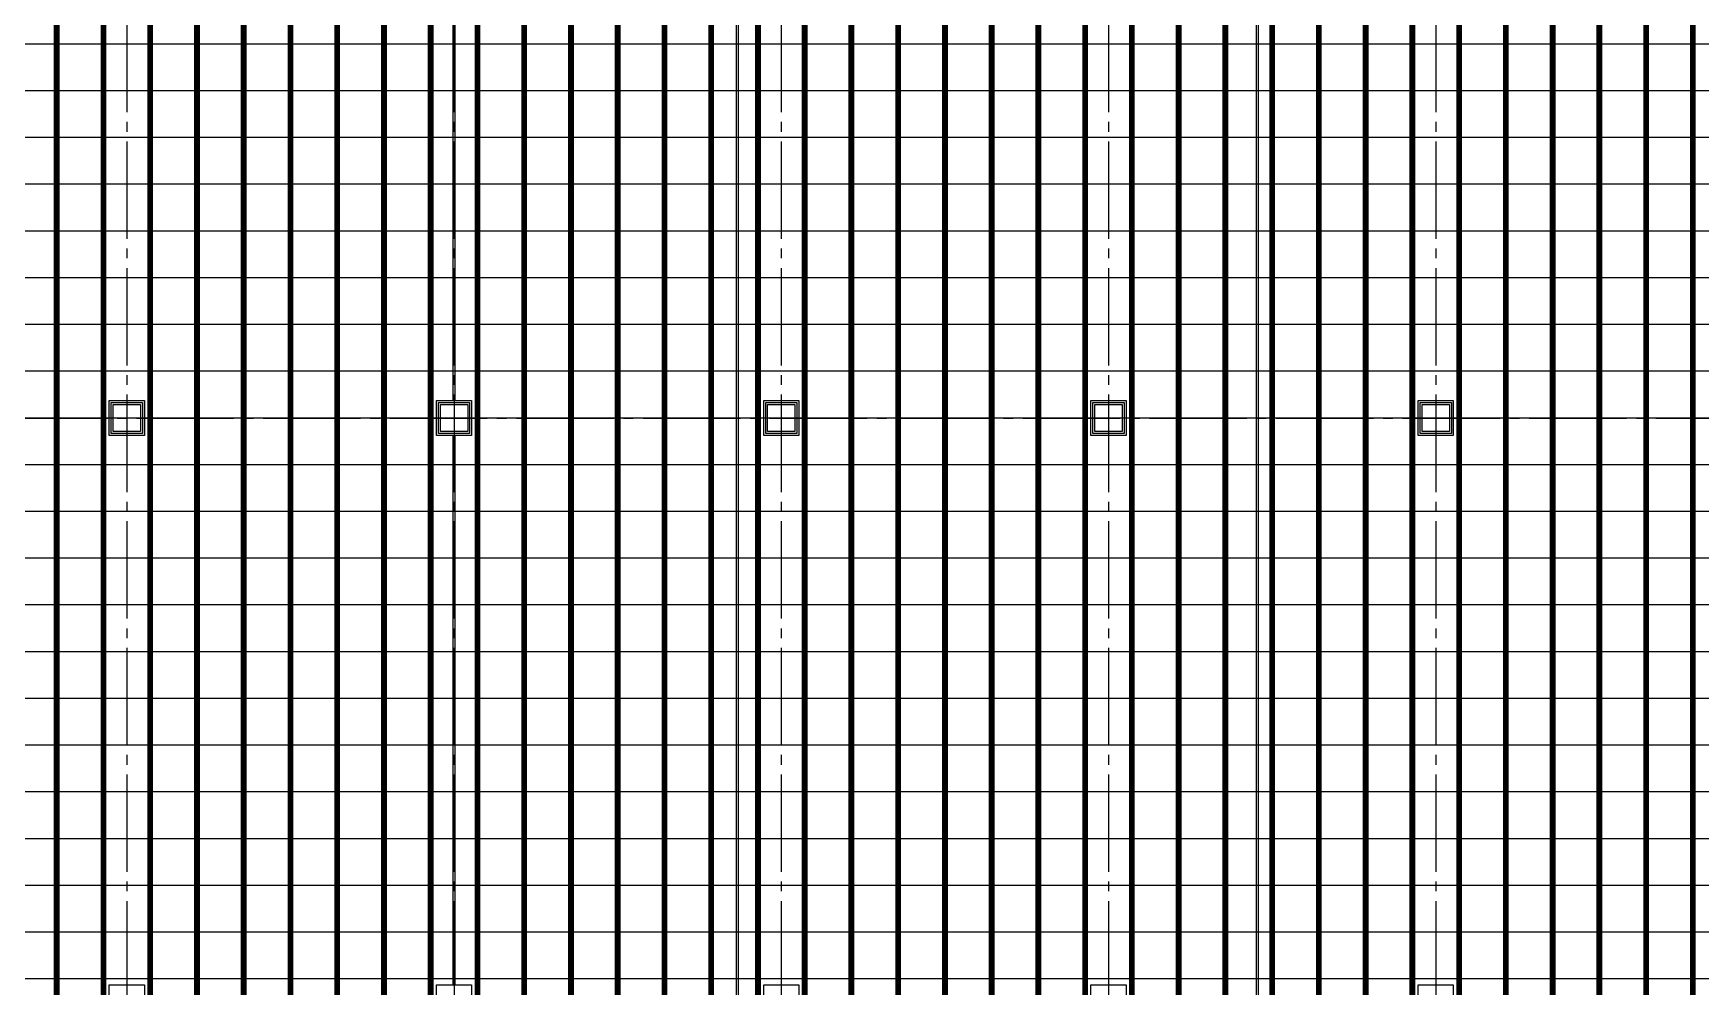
# Model space of a CAD drawing. Header units: millimetres. Extents: x -960 to 41501, y -1010 to 11880.
# Drawn here: x 3240 to 7520, y 4540 to 6987 of the extents above; entities that cross this region are included whole.
import ezdxf
from ezdxf.enums import TextEntityAlignment as Align

# ---------------------------------------------------------------- set-up
doc = ezdxf.new("R2010")
doc.units = ezdxf.units.MM
doc.header["$LTSCALE"] = 100
doc.linetypes.add('X-S-FAB-L10$0$COL-CEN-LIN', pattern=[3.25, 2.5, -0.25, 0.25, -0.25])
for name, color, linetype in [('0-XREF', 7, 'Continuous'), ('188K-SM-03-F10-ARCH-CEIL-Y2257103$0$K-CEIL-4.2', 6, 'Continuous'), ('188K-SM-03-F10-ARCH-CEIL-Y2257103$0$K-CEIL-4.2-AREA', 6, 'Continuous'), ('188K-SM-03-F10-ARCH-CEIL-Y2257103$0$K-鋼構', 111, 'Continuous'), ('188K-SM-03-F10-ARCH-PA-Y2257103$0$K-P1S-4.2-單抗', 53, 'Continuous'), ('188K-SM-03-F10-ARCH-PA-Y2257103$0$K-P2D-4.2-雙抗', 53, 'Continuous'), ('X-S-FAB-L10$0$0-DIM-TXT', 8, 'Continuous'), ('X-S-FAB-L10$0$BLOCK', 8, 'Continuous'), ('X-S-FAB-L10$0$CCL', 8, 'X-S-FAB-L10$0$COL-CEN-LIN'), ('X-S-FAB-L10$0$COL-S', 8, 'Continuous')]:
    doc.layers.add(name, color=color, linetype=linetype)
doc.layers.add('188K-SM-03-F10-ARCH-CEIL-Y2257103$0$K-吊點-標準', color=6, linetype='Continuous', lineweight=9)
doc.styles.add('X-S-FAB-L10$0$CHINA', font='simplex.shx', dxfattribs={"width": 0.75, "bigfont": 'chineset.shx'})
doc.styles.add('X-S-FAB-L10$0$Standard', font='', dxfattribs={"width": 0.8})
doc.styles.add('X-S-FAB-L10$0$TG_NOTE_TEXT', font='simplex.shx', dxfattribs={"width": 0.75, "bigfont": 'chineset.shx'})
doc.styles.get('X-S-FAB-L10$0$Standard').set_extended_font_data('Microsoft JhengHei')

# ---------------------------------------------------------------- blocks, each defined once
blk = doc.blocks.new('X-S-FAB-L10$0$FAB2-L05')
at = {"layer": 'X-S-FAB-L10$0$CCL'}
for p, q in [((-22680, 11005), (-22680, 0)), ((-21840, 11005), (-21840, 0)), ((-21000, 11005), (-21000, 0)), ((-20160, 11005), (-20160, 0)), ((-19320, 11005), (-19320, 0)), ((-26880, 6720), (1210, 6720))]:
    blk.add_line(p, q, dxfattribs=at)
at = {"layer": 'X-S-FAB-L10$0$COL-S'}
for points in [[(-22715, 6755), (-22645, 6755), (-22645, 6685), (-22715, 6685)], [(-21875, 6755), (-21805, 6755), (-21805, 6685), (-21875, 6685)], [(-21035, 6755), (-20965, 6755), (-20965, 6685), (-21035, 6685)], [(-20195, 6755), (-20125, 6755), (-20125, 6685), (-20195, 6685)], [(-19355, 6755), (-19285, 6755), (-19285, 6685), (-19355, 6685)]]:
    blk.add_lwpolyline(points, close=True, dxfattribs=at)
blk = doc.blocks.new('X-S-FAB-L10')
at = {"layer": 'X-S-FAB-L10$0$COL-S'}
for p, q in [((3445, 6035), (3515, 6035)), ((3445, 5965), (3445, 6035)), ((3515, 6035), (3515, 5965)), ((4285, 6035), (4355, 6035)), ((4285, 5965), (4285, 6035)), ((4355, 6035), (4355, 5965)), ((5125, 6035), (5195, 6035)), ((5125, 5965), (5125, 6035)), ((5195, 6035), (5195, 5965)), ((5965, 6035), (6035, 6035)), ((5965, 5965), (5965, 6035)), ((6035, 6035), (6035, 5965)), ((6805, 6035), (6875, 6035)), ((6805, 5965), (6805, 6035)), ((6875, 6035), (6875, 5965)), ((3515, 5965), (3445, 5965)), ((4355, 5965), (4285, 5965)), ((5195, 5965), (5125, 5965)), ((6035, 5965), (5965, 5965)), ((6875, 5965), (6805, 5965))]:
    blk.add_line(p, q, dxfattribs=at)
at = {"layer": 'X-S-FAB-L10$0$BLOCK'}
blk.add_blockref('X-S-FAB-L10$0$FAB2-L05', (26160, -720), dxfattribs=at)
at = {"style": 'X-S-FAB-L10$0$TG_NOTE_TEXT', "width": 0.5, "flags": 1}
for p in [(7463.3, 9020), (18268.3, 8649), (11197.8, 4800.2), (16485.8, 4800.2), (25420.3, 2635), (13360, 320, 0), (7463.3, -33.3)]:
    blk.add_attdef('WH', text='', height=20, dxfattribs=at).set_placement(p, align=Align.BOTTOM_LEFT)
at = {"width": 0.5}
for style, p in [('X-S-FAB-L10$0$TG_NOTE_TEXT', (7585, 9020)), ('X-S-FAB-L10$0$TG_NOTE_TEXT', (18390, 8649)), ('X-S-FAB-L10$0$TG_NOTE_TEXT', (11117.5, 4813.5)), ('X-S-FAB-L10$0$TG_NOTE_TEXT', (16607.5, 4813.5)), ('X-S-FAB-L10$0$TG_NOTE_TEXT', (25350, 2635)), ('X-S-FAB-L10$0$Standard', (13129.4, 325, 0)), ('X-S-FAB-L10$0$TG_NOTE_TEXT', (7585, -20))]:
    blk.add_attdef('DESC', text='', height=10, dxfattribs=dict(at, style=style)).set_placement(p, align=Align.BOTTOM_LEFT)
for tag, style, p in [('TYPE', 'X-S-FAB-L10$0$TG_NOTE_TEXT', (7619.3, 9020)), ('NO', 'X-S-FAB-L10$0$TG_NOTE_TEXT', (7650.1, 9020)), ('TYPE', 'X-S-FAB-L10$0$TG_NOTE_TEXT', (18424.2, 8649)), ('NO', 'X-S-FAB-L10$0$TG_NOTE_TEXT', (18455, 8649)), ('NO', 'X-S-FAB-L10$0$TG_NOTE_TEXT', (11088.6, 4813.5)), ('TYPE', 'X-S-FAB-L10$0$TG_NOTE_TEXT', (11151.8, 4813.5)), ('TYPE', 'X-S-FAB-L10$0$TG_NOTE_TEXT', (16641.8, 4813.5)), ('NO', 'X-S-FAB-L10$0$TG_NOTE_TEXT', (16672.6, 4813.5)), ('NO', 'X-S-FAB-L10$0$TG_NOTE_TEXT', (25313, 2635)), ('TYPE', 'X-S-FAB-L10$0$TG_NOTE_TEXT', (25350, 2635)), ('NO', 'X-S-FAB-L10$0$Standard', (13100, 320, 0)), ('TYPE', 'X-S-FAB-L10$0$Standard', (13129.4, 320, 0)), ('TYPE', 'X-S-FAB-L10$0$TG_NOTE_TEXT', (7619.3, -20)), ('NO', 'X-S-FAB-L10$0$TG_NOTE_TEXT', (7650.1, -20))]:
    blk.add_attdef(tag, text='', height=10, dxfattribs=dict(at, style=style)).set_placement(p, align=Align.BOTTOM_RIGHT)
at = {"style": 'X-S-FAB-L10$0$TG_NOTE_TEXT', "width": 0.5, "flags": 1}
for rotation, p in [(180, (43, 7480)), (180, (943, 7480)), (90, (24310, 3717.8)), (270, (17080, 1711.7))]:
    blk.add_attdef('WH', text='', height=20, rotation=rotation, dxfattribs=at).set_placement(p, align=Align.BOTTOM_LEFT)
at = {"width": 0.5}
for rotation, style, p in [(180, 'X-S-FAB-L10$0$Standard', (317.6, 7480)), (180, 'X-S-FAB-L10$0$Standard', (1217.6, 7480)), (90, 'X-S-FAB-L10$0$TG_NOTE_TEXT', (24310, 3647.5)), (270, 'X-S-FAB-L10$0$TG_NOTE_TEXT', (17080, 1605))]:
    blk.add_attdef('DESC', text='', height=10, rotation=rotation, dxfattribs=dict(at, style=style)).set_placement(p, align=Align.BOTTOM_LEFT)
for tag, rotation, style, p in [('TYPE', 180, 'X-S-FAB-L10$0$Standard', (317.6, 7480)), ('NO', 180, 'X-S-FAB-L10$0$Standard', (347, 7480)), ('TYPE', 180, 'X-S-FAB-L10$0$Standard', (1217.6, 7480)), ('NO', 180, 'X-S-FAB-L10$0$Standard', (1247, 7480)), ('TYPE', 90, 'X-S-FAB-L10$0$TG_NOTE_TEXT', (24310, 3647.5)), ('NO', 90, 'X-S-FAB-L10$0$TG_NOTE_TEXT', (24310, 3610.5)), ('TYPE', 270, 'X-S-FAB-L10$0$TG_NOTE_TEXT', (17080, 1605)), ('NO', 270, 'X-S-FAB-L10$0$TG_NOTE_TEXT', (17080, 1573))]:
    blk.add_attdef(tag, text='', height=10, rotation=rotation, dxfattribs=dict(at, style=style)).set_placement(p, align=Align.BOTTOM_RIGHT)
at = {"layer": 'X-S-FAB-L10$0$0-DIM-TXT', "style": 'X-S-FAB-L10$0$CHINA', "width": 0.75}
for p in [(667.4, 7855.1, -2689.4), (22627.4, 6728.8), (25644.7, 6728.8), (24778.8, 5569.1), (1118.3, 4980), (417.8, 4594.6), (22927.4, 4330.1), (23874.8, 4355), (23749.9, 3901.4), (417.8, 3765.2), (1118.3, 3730), (417.8, 3115.8), (536.9, 2227.8), (16909, 1782.7), (888.4, 880.5), (16977.4, 750), (18878.8, 750), (21364, 526.9), (25641.2, 553.2)]:
    blk.add_attdef('HIG', text='', height=80, dxfattribs=at).set_placement(p, align=Align.MIDDLE_LEFT)
blk = doc.blocks.new('188K-SM-03-F10-ARCH-CEIL-Y2257103$0$A$C2CA95053')
h = blk.add_hatch(color=256)
edge = h.paths.add_edge_path()
edge.add_arc((0, 0), 0.5, 0, 360)
for p, q in [((3.2, 3.2), (-3.2, -3.2)), ((3.2, -3.2), (-3.2, 3.2))]:
    blk.add_line(p, q)
blk.add_lwpolyline([(-1.6, 2.5), (-1.6, -2.5), (1.6, -2.5), (1.6, 2.5)], close=True)
for radius in [4.5, 0.5]:
    blk.add_circle((0, 0), radius)
blk = doc.blocks.new('188K-SM-03-F10-ARCH-CEIL-Y2257103$0$天花板吊點-附調整片 - 3_8_螺桿吊架 100 mm 高調整片-V1-1FL')
blk.add_blockref('188K-SM-03-F10-ARCH-CEIL-Y2257103$0$A$C2CA95053', (0, 0))
blk = doc.blocks.new('188K-SM-03-F10-ARCH-CEIL-Y2257103')
at = {"layer": '188K-SM-03-F10-ARCH-CEIL-Y2257103$0$K-CEIL-4.2'}
for p, q in [((3300, 312.7), (3300, 8632.2)), ((3420, 312.7), (3420, 8632.2)), ((3540, 312.7), (3540, 8632.2)), ((3660, 312.7), (3660, 8632.2)), ((3780, 312.7), (3780, 8632.2)), ((3900, 312.7), (3900, 8632.2)), ((4020, 312.7), (4020, 8632.2)), ((4140, 312.7), (4140, 8632.2)), ((4260, 312.7), (4260, 8632.2)), ((4380, 312.7), (4380, 8632.2)), ((4500, 312.7), (4500, 8632.2)), ((4620, 312.7), (4620, 8632.2)), ((4740, 312.7), (4740, 8632.2)), ((4860, 312.7), (4860, 8632.2)), ((4980, 312.7), (4980, 8632.2)), ((5100, 2313.7), (5100, 8632.2)), ((5220, 2313.7), (5220, 8632.2)), ((5340, 2313.7), (5340, 8632.2)), ((5460, 2313.7), (5460, 8632.2)), ((5580, 2313.7), (5580, 8632.2)), ((5700, 2313.7), (5700, 8632.2)), ((5820, 2313.7), (5820, 8632.2)), ((5940, 2313.7), (5940, 8632.2)), ((6060, 2313.7), (6060, 8632.2)), ((6180, 2313.7), (6180, 8632.2)), ((6300, 2313.7), (6300, 8632.2)), ((6420, 312.7), (6420, 8632.2)), ((6540, 312.7), (6540, 8632.2)), ((6660, 312.7), (6660, 8632.2)), ((6780, 312.7), (6780, 8632.2)), ((6900, 312.7), (6900, 8632.2)), ((7020, 312.7), (7020, 8632.2)), ((7140, 312.7), (7140, 8632.2)), ((7260, 312.7), (7260, 8632.2)), ((7380, 312.7), (7380, 8632.2)), ((7500, 312.7), (7500, 8632.2)), ((21180, 6960), (1847.7, 6960)), ((21180, 6840), (1847.7, 6840)), ((21180, 6720), (1847.7, 6720)), ((21180, 6600), (1847.7, 6600)), ((21180, 6480), (1847.7, 6480)), ((21180, 6360), (1847.7, 6360)), ((21180, 6240), (1847.7, 6240)), ((21181.7, 6120), (1847.7, 6120)), ((21180, 6000), (1847.7, 6000)), ((24297.2, 5880), (1847.7, 5880)), ((24297.2, 5760), (1847.7, 5760)), ((24297.2, 5640), (1847.7, 5640)), ((23572.2, 5520), (1847.7, 5520)), ((23572.2, 5400), (1847.7, 5400)), ((23572.2, 5280), (1847.7, 5280)), ((23572.2, 5160), (1847.7, 5160)), ((23572.2, 5040), (1847.7, 5040)), ((23502.2, 4920), (1847.7, 4920)), ((11027.5, 4800), (1847.7, 4800)), ((11027.5, 4680), (1847.7, 4680)), ((11027.5, 4560), (1847.7, 4560))]:
    blk.add_line(p, q, dxfattribs=at)
at = {"layer": '188K-SM-03-F10-ARCH-CEIL-Y2257103$0$K-CEIL-4.2-AREA'}
for points in [[(3445, 6035), (3515, 6035), (3515, 5965), (3445, 5965)], [(4285, 6035), (4355, 6035), (4355, 5965), (4285, 5965)], [(5125, 6035), (5195, 6035), (5195, 5965), (5125, 5965)], [(5965, 6035), (6035, 6035), (6035, 5965), (5965, 5965)], [(6805, 6035), (6875, 6035), (6875, 5965), (6805, 5965)]]:
    blk.add_lwpolyline(points, close=True, dxfattribs=at)
at = {"layer": '188K-SM-03-F10-ARCH-CEIL-Y2257103$0$K-鋼構', "const_width": 15, "elevation": 0}
for points in [[(7380, 9007.5), (7380, -7.5)], [(3420, 8769.9), (3420, 230)], [(3540, 8769.9), (3540, 230)], [(3660, 8769.9), (3660, 230)], [(3780, 8769.9), (3780, 230)], [(4020, 8769.9), (4020, 230)], [(4140, 8769.9), (4140, 230)], [(4260, 8769.9), (4260, 230)], [(4380, 8769.9), (4380, 230)], [(4620, 8769.9), (4620, 230)], [(4740, 8769.9), (4740, 230)], [(4860, 8769.9), (4860, 230)], [(4980, 8769.9), (4980, 230)], [(5220, 8769.9), (5220, 230)], [(5340, 8769.9), (5340, 230)], [(5460, 8769.9), (5460, 230)], [(5580, 8769.9), (5580, 230)], [(5820, 8769.9), (5820, 230)], [(5940, 8769.9), (5940, 230)], [(6060, 8769.9), (6060, 230)], [(6180, 8769.9), (6180, 230)], [(6420, 8769.9), (6420, 230)], [(6540, 8769.9), (6540, 230)], [(6660, 8769.9), (6660, 230)], [(6780, 8769.9), (6780, 230)], [(7020, 8769.9), (7020, 230)], [(7140, 8769.9), (7140, 230)], [(7260, 8769.9), (7260, 230)]]:
    blk.add_lwpolyline(points, dxfattribs=at)
at = {"layer": '188K-SM-03-F10-ARCH-CEIL-Y2257103$0$K-鋼構', "const_width": 15}
for points in [[(7500, 9007.5), (7500, -7.5)], [(3300, 8769.9), (3300, 230)], [(3900, 8769.9), (3900, 230)], [(4500, 8769.9), (4500, 230)], [(5100, 8769.9), (5100, 230)], [(5700, 8769.9), (5700, 230)], [(6300, 8769.9), (6300, 230)], [(6900, 8769.9), (6900, 230)]]:
    blk.add_lwpolyline(points, dxfattribs=at)
at = {"layer": '188K-SM-03-F10-ARCH-CEIL-Y2257103$0$K-吊點-標準', "color": 170, "lineweight": 18, "rotation": 179.9999999999997}
for p in [(3300, 6975), (3420, 6975), (3540, 6975), (3660, 6975), (3780, 6975), (3900, 6975), (4020, 6975), (4140, 6975), (4260, 6975), (4380, 6975), (4500, 6975), (4620, 6975), (4740, 6975), (4860, 6975), (4980, 6975), (5100, 6975), (5220, 6975), (5340, 6975), (5460, 6975), (5580, 6975), (5700, 6975), (5820, 6975), (5940, 6975), (6060, 6975), (6180, 6975), (6300, 6975), (6420, 6975), (6540, 6975), (6660, 6975), (6780, 6975), (6900, 6975), (7020, 6975), (7140, 6975), (7260, 6975), (7380, 6975), (7500, 6975), (3300, 6945), (3420, 6945), (3540, 6945), (3660, 6945), (3780, 6945), (3900, 6945), (4020, 6945), (4140, 6945), (4260, 6945), (4380, 6945), (4500, 6945), (4620, 6945), (4740, 6945), (4860, 6945), (4980, 6945), (5100, 6945), (5220, 6945), (5340, 6945), (5460, 6945), (5580, 6945), (5700, 6945), (5820, 6945), (5940, 6945), (6060, 6945), (6180, 6945), (6300, 6945), (6420, 6945), (6540, 6945), (6660, 6945), (6780, 6945), (6900, 6945), (7020, 6945), (7140, 6945), (7260, 6945), (7380, 6945), (7500, 6945), (3300, 6855), (3420, 6855), (3540, 6855), (3660, 6855), (3780, 6855), (3900, 6855), (4020, 6855), (4140, 6855), (4260, 6855), (4380, 6855), (4500, 6855), (4620, 6855), (4740, 6855), (4860, 6855), (4980, 6855), (5100, 6855), (5220, 6855), (5340, 6855), (5460, 6855), (5580, 6855), (5700, 6855), (5820, 6855), (5940, 6855), (6060, 6855), (6180, 6855), (6300, 6855), (6420, 6855), (6540, 6855), (6660, 6855), (6780, 6855), (6900, 6855), (7020, 6855), (7140, 6855), (7260, 6855), (7380, 6855), (7500, 6855), (3300, 6825), (3420, 6825), (3540, 6825), (3660, 6825), (3780, 6825), (3900, 6825), (4020, 6825), (4140, 6825), (4260, 6825), (4380, 6825), (4500, 6825), (4620, 6825), (4740, 6825), (4860, 6825), (4980, 6825), (5100, 6825), (5220, 6825), (5340, 6825), (5460, 6825), (5580, 6825), (5700, 6825), (5820, 6825), (5940, 6825), (6060, 6825), (6180, 6825), (6300, 6825), (6420, 6825), (6540, 6825), (6660, 6825), (6780, 6825), (6900, 6825), (7020, 6825), (7140, 6825), (7260, 6825), (7380, 6825), (7500, 6825), (3300, 6735), (3420, 6735), (3540, 6735), (3660, 6735), (3780, 6735), (3900, 6735), (4020, 6735), (4140, 6735), (4260, 6735), (4380, 6735), (4500, 6735), (4620, 6735), (4740, 6735), (4860, 6735), (4980, 6735), (5100, 6735), (5220, 6735), (5340, 6735), (5460, 6735), (5580, 6735), (5700, 6735), (5820, 6735), (5940, 6735), (6060, 6735), (6180, 6735), (6300, 6735), (6420, 6735), (6540, 6735), (6660, 6735), (6780, 6735), (6900, 6735), (7020, 6735), (7140, 6735), (7260, 6735), (7380, 6735), (7500, 6735), (3300, 6705), (3420, 6705), (3540, 6705), (3660, 6705), (3780, 6705), (3900, 6705), (4020, 6705), (4140, 6705), (4260, 6705), (4380, 6705), (4500, 6705), (4620, 6705), (4740, 6705), (4860, 6705), (4980, 6705), (5100, 6705), (5220, 6705), (5340, 6705), (5460, 6705), (5580, 6705), (5700, 6705), (5820, 6705), (5940, 6705), (6060, 6705), (6180, 6705), (6300, 6705), (6420, 6705), (6540, 6705), (6660, 6705), (6780, 6705), (6900, 6705), (7020, 6705), (7140, 6705), (7260, 6705), (7380, 6705), (7500, 6705), (3300, 6615), (3420, 6615), (3540, 6615), (3660, 6615), (3780, 6615), (3900, 6615), (4020, 6615), (4140, 6615), (4260, 6615), (4380, 6615), (4500, 6615), (4620, 6615), (4740, 6615), (4860, 6615), (4980, 6615), (5100, 6615), (5220, 6615), (5340, 6615), (5460, 6615), (5580, 6615), (5700, 6615), (5820, 6615), (5940, 6615), (6060, 6615), (6180, 6615), (6300, 6615), (6420, 6615), (6540, 6615), (6660, 6615), (6780, 6615), (6900, 6615), (7020, 6615), (7140, 6615), (7260, 6615), (7380, 6615), (7500, 6615), (3300, 6585), (3420, 6585), (3540, 6585), (3660, 6585), (3780, 6585), (3900, 6585), (4020, 6585), (4140, 6585), (4260, 6585), (4380, 6585), (4500, 6585), (4620, 6585), (4740, 6585), (4860, 6585), (4980, 6585), (5100, 6585), (5220, 6585), (5340, 6585), (5460, 6585), (5580, 6585), (5700, 6585), (5820, 6585), (5940, 6585), (6060, 6585), (6180, 6585), (6300, 6585), (6420, 6585), (6540, 6585), (6660, 6585), (6780, 6585), (6900, 6585), (7020, 6585), (7140, 6585), (7260, 6585), (7380, 6585), (7500, 6585), (3300, 6495), (3300, 6465), (3420, 6495), (3420, 6465), (3540, 6495), (3540, 6465), (3660, 6495), (3660, 6465), (3780, 6495), (3780, 6465), (3900, 6495), (3900, 6465), (4020, 6495), (4020, 6465), (4140, 6495), (4140, 6465), (4260, 6495), (4260, 6465), (4380, 6495), (4380, 6465), (4500, 6495), (4500, 6465), (4620, 6495), (4620, 6465), (4740, 6495), (4740, 6465), (4860, 6495), (4860, 6465), (4980, 6495), (4980, 6465), (5100, 6495), (5100, 6465), (5220, 6495), (5220, 6465), (5340, 6495), (5340, 6465), (5460, 6495), (5460, 6465), (5580, 6495), (5580, 6465), (5700, 6495), (5700, 6465), (5820, 6495), (5820, 6465), (5940, 6495), (5940, 6465), (6060, 6495), (6060, 6465), (6180, 6495), (6180, 6465), (6300, 6495), (6300, 6465), (6420, 6495), (6420, 6465), (6540, 6495), (6540, 6465), (6660, 6495), (6660, 6465), (6780, 6495), (6780, 6465), (6900, 6495), (6900, 6465), (7020, 6495), (7020, 6465), (7140, 6495), (7140, 6465), (7260, 6495), (7260, 6465), (7380, 6495), (7380, 6465), (7500, 6495), (7500, 6465), (3300, 6375), (3420, 6375), (3540, 6375), (3660, 6375), (3780, 6375), (3900, 6375), (4020, 6375), (4140, 6375), (4260, 6375), (4380, 6375), (4500, 6375), (4620, 6375), (4740, 6375), (4860, 6375), (4980, 6375), (5100, 6375), (5220, 6375), (5340, 6375), (5460, 6375), (5580, 6375), (5700, 6375), (5820, 6375), (5940, 6375), (6060, 6375), (6180, 6375), (6300, 6375), (6420, 6375), (6540, 6375), (6660, 6375), (6780, 6375), (6900, 6375), (7020, 6375), (7140, 6375), (7260, 6375), (7380, 6375), (7500, 6375), (3300, 6345), (3420, 6345), (3540, 6345), (3660, 6345), (3780, 6345), (3900, 6345), (4020, 6345), (4140, 6345), (4260, 6345), (4380, 6345), (4500, 6345), (4620, 6345), (4740, 6345), (4860, 6345), (4980, 6345), (5100, 6345), (5220, 6345), (5340, 6345), (5460, 6345), (5580, 6345), (5700, 6345), (5820, 6345), (5940, 6345), (6060, 6345), (6180, 6345), (6300, 6345), (6420, 6345), (6540, 6345), (6660, 6345), (6780, 6345), (6900, 6345), (7020, 6345), (7140, 6345), (7260, 6345), (7380, 6345), (7500, 6345), (3300, 6255), (3420, 6255), (3540, 6255), (3660, 6255), (3780, 6255), (3900, 6255), (4020, 6255), (4140, 6255), (4260, 6255), (4380, 6255), (4500, 6255), (4620, 6255), (4740, 6255), (4860, 6255), (4980, 6255), (5100, 6255), (5220, 6255), (5340, 6255), (5460, 6255), (5580, 6255), (5700, 6255), (5820, 6255), (5940, 6255), (6060, 6255), (6180, 6255), (6300, 6255), (6420, 6255), (6540, 6255), (6660, 6255), (6780, 6255), (6900, 6255), (7020, 6255), (7140, 6255), (7260, 6255), (7380, 6255), (7500, 6255), (3300, 6225), (3420, 6225), (3540, 6225), (3660, 6225), (3780, 6225), (3900, 6225), (4020, 6225), (4140, 6225), (4260, 6225), (4380, 6225), (4500, 6225), (4620, 6225), (4740, 6225), (4860, 6225), (4980, 6225), (5100, 6225), (5220, 6225), (5340, 6225), (5460, 6225), (5580, 6225), (5700, 6225), (5820, 6225), (5940, 6225), (6060, 6225), (6180, 6225), (6300, 6225), (6420, 6225), (6540, 6225), (6660, 6225), (6780, 6225), (6900, 6225), (7020, 6225), (7140, 6225), (7260, 6225), (7380, 6225), (7500, 6225), (3300, 6135), (3420, 6135), (3540, 6135), (3660, 6135), (3780, 6135), (3900, 6135), (4020, 6135), (4140, 6135), (4260, 6135), (4380, 6135), (4500, 6135), (4620, 6135), (4740, 6135), (4860, 6135), (4980, 6135), (5100, 6135), (5220, 6135), (5340, 6135), (5460, 6135), (5580, 6135), (5700, 6135), (5820, 6135), (5940, 6135), (6060, 6135), (6180, 6135), (6300, 6135), (6420, 6135), (6540, 6135), (6660, 6135), (6780, 6135), (6900, 6135), (7020, 6135), (7140, 6135), (7260, 6135), (7380, 6135), (7500, 6135), (3300, 6105), (3420, 6105), (3540, 6105), (3660, 6105), (3780, 6105), (3900, 6105), (4020, 6105), (4140, 6105), (4260, 6105), (4380, 6105), (4500, 6105), (4620, 6105), (4740, 6105), (4860, 6105), (4980, 6105), (5100, 6105), (5220, 6105), (5340, 6105), (5460, 6105), (5580, 6105), (5700, 6105), (5820, 6105), (5940, 6105), (6060, 6105), (6180, 6105), (6300, 6105), (6420, 6105), (6540, 6105), (6660, 6105), (6780, 6105), (6900, 6105), (7020, 6105), (7140, 6105), (7260, 6105), (7380, 6105), (7500, 6105), (3300, 6015), (3420, 6015), (3540, 6015), (3660, 6015), (3780, 6015), (3900, 6015), (4020, 6015), (4140, 6015), (4260, 6015), (4380, 6015), (4500, 6015), (4620, 6015), (4740, 6015), (4860, 6015), (4980, 6015), (5100, 6015), (5220, 6015), (5340, 6015), (5460, 6015), (5580, 6015), (5700, 6015), (5820, 6015), (5940, 6015), (6060, 6015), (6180, 6015), (6300, 6015), (6420, 6015), (6540, 6015), (6660, 6015), (6780, 6015), (6900, 6015), (7020, 6015), (7140, 6015), (7260, 6015), (7380, 6015), (7500, 6015), (3300, 5985), (3420, 5985), (3540, 5985), (3660, 5985), (3780, 5985), (3900, 5985), (4020, 5985), (4140, 5985), (4260, 5985), (4380, 5985), (4500, 5985), (4620, 5985), (4740, 5985), (4860, 5985), (4980, 5985), (5100, 5985), (5220, 5985), (5340, 5985), (5460, 5985), (5580, 5985), (5700, 5985), (5820, 5985), (5940, 5985), (6060, 5985), (6180, 5985), (6300, 5985), (6420, 5985), (6540, 5985), (6660, 5985), (6780, 5985), (6900, 5985), (7020, 5985), (7140, 5985), (7260, 5985), (7380, 5985), (7500, 5985), (3300, 5895), (3300, 5865), (3420, 5895), (3420, 5865), (3540, 5895), (3540, 5865), (3660, 5895), (3660, 5865), (3780, 5895), (3780, 5865), (3900, 5895), (3900, 5865), (4020, 5895), (4020, 5865), (4140, 5895), (4140, 5865), (4260, 5895), (4260, 5865), (4380, 5895), (4380, 5865), (4500, 5895), (4500, 5865), (4620, 5895), (4620, 5865), (4740, 5895), (4740, 5865), (4860, 5895), (4860, 5865), (4980, 5895), (4980, 5865), (5100, 5895), (5100, 5865), (5220, 5895), (5220, 5865), (5340, 5895), (5340, 5865), (5460, 5895), (5460, 5865), (5580, 5895), (5580, 5865), (5700, 5895), (5700, 5865), (5820, 5895), (5820, 5865), (5940, 5895), (5940, 5865), (6060, 5895), (6060, 5865), (6180, 5895), (6180, 5865), (6300, 5895), (6300, 5865), (6420, 5895), (6420, 5865), (6540, 5895), (6540, 5865), (6660, 5895), (6660, 5865), (6780, 5895), (6780, 5865), (6900, 5895), (6900, 5865), (7020, 5895), (7020, 5865), (7140, 5895), (7140, 5865), (7260, 5895), (7260, 5865), (7380, 5895), (7380, 5865), (7500, 5895), (7500, 5865), (3300, 5775), (3420, 5775), (3540, 5775), (3660, 5775), (3780, 5775), (3900, 5775), (4020, 5775), (4140, 5775), (4260, 5775), (4380, 5775), (4500, 5775), (4620, 5775), (4740, 5775), (4860, 5775), (4980, 5775), (5100, 5775), (5220, 5775), (5340, 5775), (5460, 5775), (5580, 5775), (5700, 5775), (5820, 5775), (5940, 5775), (6060, 5775), (6180, 5775), (6300, 5775), (6420, 5775), (6540, 5775), (6660, 5775), (6780, 5775), (6900, 5775), (7020, 5775), (7140, 5775), (7260, 5775), (7380, 5775), (7500, 5775), (3300, 5745), (3420, 5745), (3540, 5745), (3660, 5745), (3780, 5745), (3900, 5745), (4020, 5745), (4140, 5745), (4260, 5745), (4380, 5745), (4500, 5745), (4620, 5745), (4740, 5745), (4860, 5745), (4980, 5745), (5100, 5745), (5220, 5745), (5340, 5745), (5460, 5745), (5580, 5745), (5700, 5745), (5820, 5745), (5940, 5745), (6060, 5745), (6180, 5745), (6300, 5745), (6420, 5745), (6540, 5745), (6660, 5745), (6780, 5745), (6900, 5745), (7020, 5745), (7140, 5745), (7260, 5745), (7380, 5745), (7500, 5745), (3300, 5655), (3420, 5655), (3540, 5655), (3660, 5655), (3780, 5655), (3900, 5655), (4020, 5655), (4140, 5655), (4260, 5655), (4380, 5655), (4500, 5655), (4620, 5655), (4740, 5655), (4860, 5655), (4980, 5655), (5100, 5655), (5220, 5655), (5340, 5655), (5460, 5655), (5580, 5655), (5700, 5655), (5820, 5655), (5940, 5655), (6060, 5655), (6180, 5655), (6300, 5655), (6420, 5655), (6540, 5655), (6660, 5655), (6780, 5655), (6900, 5655), (7020, 5655), (7140, 5655), (7260, 5655), (7380, 5655), (7500, 5655), (3300, 5625), (3420, 5625), (3540, 5625), (3660, 5625), (3780, 5625), (3900, 5625), (4020, 5625), (4140, 5625), (4260, 5625), (4380, 5625), (4500, 5625), (4620, 5625), (4740, 5625), (4860, 5625), (4980, 5625), (5100, 5625), (5220, 5625), (5340, 5625), (5460, 5625), (5580, 5625), (5700, 5625), (5820, 5625), (5940, 5625), (6060, 5625), (6180, 5625), (6300, 5625), (6420, 5625), (6540, 5625), (6660, 5625), (6780, 5625), (6900, 5625), (7020, 5625), (7140, 5625), (7260, 5625), (7380, 5625), (7500, 5625), (3300, 5535), (3420, 5535), (3540, 5535), (3660, 5535), (3780, 5535), (3900, 5535), (4020, 5535), (4140, 5535), (4260, 5535), (4380, 5535), (4500, 5535), (4620, 5535), (4740, 5535), (4860, 5535), (4980, 5535), (5100, 5535), (5220, 5535), (5340, 5535), (5460, 5535), (5580, 5535), (5700, 5535), (5820, 5535), (5940, 5535), (6060, 5535), (6180, 5535), (6300, 5535), (6420, 5535), (6540, 5535), (6660, 5535), (6780, 5535), (6900, 5535), (7020, 5535), (7140, 5535), (7260, 5535), (7380, 5535), (7500, 5535), (3300, 5505), (3420, 5505), (3540, 5505), (3660, 5505), (3780, 5505), (3900, 5505), (4020, 5505), (4140, 5505), (4260, 5505), (4380, 5505), (4500, 5505), (4620, 5505), (4740, 5505), (4860, 5505), (4980, 5505), (5100, 5505), (5220, 5505), (5340, 5505), (5460, 5505), (5580, 5505), (5700, 5505), (5820, 5505), (5940, 5505), (6060, 5505), (6180, 5505), (6300, 5505), (6420, 5505), (6540, 5505), (6660, 5505), (6780, 5505), (6900, 5505), (7020, 5505), (7140, 5505), (7260, 5505), (7380, 5505), (7500, 5505), (3300, 5415), (3420, 5415), (3540, 5415), (3660, 5415), (3780, 5415), (3900, 5415), (4020, 5415), (4140, 5415), (4260, 5415), (4380, 5415), (4500, 5415), (4620, 5415), (4740, 5415), (4860, 5415), (4980, 5415), (5100, 5415), (5220, 5415), (5340, 5415), (5460, 5415), (5580, 5415), (5700, 5415), (5820, 5415), (5940, 5415), (6060, 5415), (6180, 5415), (6300, 5415), (6420, 5415), (6540, 5415), (6660, 5415), (6780, 5415), (6900, 5415), (7020, 5415), (7140, 5415), (7260, 5415), (7380, 5415), (7500, 5415), (3300, 5385), (3420, 5385), (3540, 5385), (3660, 5385), (3780, 5385), (3900, 5385), (4020, 5385), (4140, 5385), (4260, 5385), (4380, 5385), (4500, 5385), (4620, 5385), (4740, 5385), (4860, 5385), (4980, 5385), (5100, 5385), (5220, 5385), (5340, 5385), (5460, 5385), (5580, 5385), (5700, 5385), (5820, 5385), (5940, 5385), (6060, 5385), (6180, 5385), (6300, 5385), (6420, 5385), (6540, 5385), (6660, 5385), (6780, 5385), (6900, 5385), (7020, 5385), (7140, 5385), (7260, 5385), (7380, 5385), (7500, 5385), (3300, 5295), (3300, 5265), (3420, 5295), (3420, 5265), (3540, 5295), (3540, 5265), (3660, 5295), (3660, 5265), (3780, 5295), (3780, 5265), (3900, 5295), (3900, 5265), (4020, 5295), (4020, 5265), (4140, 5295), (4140, 5265), (4260, 5295), (4260, 5265), (4380, 5295), (4380, 5265), (4500, 5295), (4500, 5265), (4620, 5295), (4620, 5265), (4740, 5295), (4740, 5265), (4860, 5295), (4860, 5265), (4980, 5295), (4980, 5265), (5100, 5295), (5100, 5265), (5220, 5295), (5220, 5265), (5340, 5295), (5340, 5265), (5460, 5295), (5460, 5265), (5580, 5295), (5580, 5265), (5700, 5295), (5700, 5265), (5820, 5295), (5820, 5265), (5940, 5295), (5940, 5265), (6060, 5295), (6060, 5265), (6180, 5295), (6180, 5265), (6300, 5295), (6300, 5265), (6420, 5295), (6420, 5265), (6540, 5295), (6540, 5265), (6660, 5295), (6660, 5265), (6780, 5295), (6780, 5265), (6900, 5295), (6900, 5265), (7020, 5295), (7020, 5265), (7140, 5295), (7140, 5265), (7260, 5295), (7260, 5265), (7380, 5295), (7380, 5265), (7500, 5295), (7500, 5265), (3300, 5175), (3420, 5175), (3540, 5175), (3660, 5175), (3780, 5175), (3900, 5175), (4020, 5175), (4140, 5175), (4260, 5175), (4380, 5175), (4500, 5175), (4620, 5175), (4740, 5175), (4860, 5175), (4980, 5175), (5100, 5175), (5220, 5175), (5340, 5175), (5460, 5175), (5580, 5175), (5700, 5175), (5820, 5175), (5940, 5175), (6060, 5175), (6180, 5175), (6300, 5175), (6420, 5175), (6540, 5175), (6660, 5175), (6780, 5175), (6900, 5175), (7020, 5175), (7140, 5175), (7260, 5175), (7380, 5175), (7500, 5175), (3300, 5145), (3420, 5145), (3540, 5145), (3660, 5145), (3780, 5145), (3900, 5145), (4020, 5145), (4140, 5145), (4260, 5145), (4380, 5145), (4500, 5145), (4620, 5145), (4740, 5145), (4860, 5145), (4980, 5145), (5100, 5145), (5220, 5145), (5340, 5145), (5460, 5145), (5580, 5145), (5700, 5145), (5820, 5145), (5940, 5145), (6060, 5145), (6180, 5145), (6300, 5145), (6420, 5145), (6540, 5145), (6660, 5145), (6780, 5145), (6900, 5145), (7020, 5145), (7140, 5145), (7260, 5145), (7380, 5145), (7500, 5145), (3300, 5055), (3420, 5055), (3540, 5055), (3660, 5055), (3780, 5055), (3900, 5055), (4020, 5055), (4140, 5055), (4260, 5055), (4380, 5055), (4500, 5055), (4620, 5055), (4740, 5055), (4860, 5055), (4980, 5055), (5100, 5055), (5220, 5055), (5340, 5055), (5460, 5055), (5580, 5055), (5700, 5055), (5820, 5055), (5940, 5055), (6060, 5055), (6180, 5055), (6300, 5055), (6420, 5055), (6540, 5055), (6660, 5055), (6780, 5055), (6900, 5055), (7020, 5055), (7140, 5055), (7260, 5055), (7380, 5055), (7500, 5055), (3300, 5025), (3420, 5025), (3540, 5025), (3660, 5025), (3780, 5025), (3900, 5025), (4020, 5025), (4140, 5025), (4260, 5025), (4380, 5025), (4500, 5025), (4620, 5025), (4740, 5025), (4860, 5025), (4980, 5025), (5100, 5025), (5220, 5025), (5340, 5025), (5460, 5025), (5580, 5025), (5700, 5025), (5820, 5025), (5940, 5025), (6060, 5025), (6180, 5025), (6300, 5025), (6420, 5025), (6540, 5025), (6660, 5025), (6780, 5025), (6900, 5025), (7020, 5025), (7140, 5025), (7260, 5025), (7380, 5025), (7500, 5025), (3300, 4935), (3420, 4935), (3540, 4935), (3660, 4935), (3780, 4935), (3900, 4935), (4020, 4935), (4140, 4935), (4260, 4935), (4380, 4935), (4500, 4935), (4620, 4935), (4740, 4935), (4860, 4935), (4980, 4935), (5100, 4935), (5220, 4935), (5340, 4935), (5460, 4935), (5580, 4935), (5700, 4935), (5820, 4935), (5940, 4935), (6060, 4935), (6180, 4935), (6300, 4935), (6420, 4935), (6540, 4935), (6660, 4935), (6780, 4935), (6900, 4935), (7020, 4935), (7140, 4935), (7260, 4935), (7380, 4935), (7500, 4935), (3300, 4905), (3420, 4905), (3540, 4905), (3660, 4905), (3780, 4905), (3900, 4905), (4020, 4905), (4140, 4905), (4260, 4905), (4380, 4905), (4500, 4905), (4620, 4905), (4740, 4905), (4860, 4905), (4980, 4905), (5100, 4905), (5220, 4905), (5340, 4905), (5460, 4905), (5580, 4905), (5700, 4905), (5820, 4905), (5940, 4905), (6060, 4905), (6180, 4905), (6300, 4905), (6420, 4905), (6540, 4905), (6660, 4905), (6780, 4905), (6900, 4905), (7020, 4905), (7140, 4905), (7260, 4905), (7380, 4905), (7500, 4905), (3300, 4815), (3420, 4815), (3540, 4815), (3660, 4815), (3780, 4815), (3900, 4815), (4020, 4815), (4140, 4815), (4260, 4815), (4380, 4815), (4500, 4815), (4620, 4815), (4740, 4815), (4860, 4815), (4980, 4815), (5100, 4815), (5220, 4815), (5340, 4815), (5460, 4815), (5580, 4815), (5700, 4815), (5820, 4815), (5940, 4815), (6060, 4815), (6180, 4815), (6300, 4815), (6420, 4815), (6540, 4815), (6660, 4815), (6780, 4815), (6900, 4815), (7020, 4815), (7140, 4815), (7260, 4815), (7380, 4815), (7500, 4815), (3300, 4785), (3420, 4785), (3540, 4785), (3660, 4785), (3780, 4785), (3900, 4785), (4020, 4785), (4140, 4785), (4260, 4785), (4380, 4785), (4500, 4785), (4620, 4785), (4740, 4785), (4860, 4785), (4980, 4785), (5100, 4785), (5220, 4785), (5340, 4785), (5460, 4785), (5580, 4785), (5700, 4785), (5820, 4785), (5940, 4785), (6060, 4785), (6180, 4785), (6300, 4785), (6420, 4785), (6540, 4785), (6660, 4785), (6780, 4785), (6900, 4785), (7020, 4785), (7140, 4785), (7260, 4785), (7380, 4785), (7500, 4785), (3300, 4695), (3300, 4665), (3420, 4695), (3420, 4665), (3540, 4695), (3540, 4665), (3660, 4695), (3660, 4665), (3780, 4695), (3780, 4665), (3900, 4695), (3900, 4665), (4020, 4695), (4020, 4665), (4140, 4695), (4140, 4665), (4260, 4695), (4260, 4665), (4380, 4695), (4380, 4665), (4500, 4695), (4500, 4665), (4620, 4695), (4620, 4665), (4740, 4695), (4740, 4665), (4860, 4695), (4860, 4665), (4980, 4695), (4980, 4665), (5100, 4695), (5100, 4665), (5220, 4695), (5220, 4665), (5340, 4695), (5340, 4665), (5460, 4695), (5460, 4665), (5580, 4695), (5580, 4665), (5700, 4695), (5700, 4665), (5820, 4695), (5820, 4665), (5940, 4695), (5940, 4665), (6060, 4695), (6060, 4665), (6180, 4695), (6180, 4665), (6300, 4695), (6300, 4665), (6420, 4695), (6420, 4665), (6540, 4695), (6540, 4665), (6660, 4695), (6660, 4665), (6780, 4695), (6780, 4665), (6900, 4695), (6900, 4665), (7020, 4695), (7020, 4665), (7140, 4695), (7140, 4665), (7260, 4695), (7260, 4665), (7380, 4695), (7380, 4665), (7500, 4695), (7500, 4665), (3300, 4575), (3300, 4545), (3420, 4575), (3420, 4545), (3540, 4575), (3540, 4545), (3660, 4575), (3660, 4545), (3780, 4575), (3780, 4545), (3900, 4575), (3900, 4545), (4020, 4575), (4020, 4545), (4140, 4575), (4140, 4545), (4260, 4575), (4260, 4545), (4380, 4575), (4380, 4545), (4500, 4575), (4500, 4545), (4620, 4575), (4620, 4545), (4740, 4575), (4740, 4545), (4860, 4575), (4860, 4545), (4980, 4575), (4980, 4545), (5100, 4575), (5100, 4545), (5220, 4575), (5220, 4545), (5340, 4575), (5340, 4545), (5460, 4575), (5460, 4545), (5580, 4575), (5580, 4545), (5700, 4575), (5700, 4545), (5820, 4575), (5820, 4545), (5940, 4575), (5940, 4545), (6060, 4575), (6060, 4545), (6180, 4575), (6180, 4545), (6300, 4575), (6300, 4545), (6420, 4575), (6420, 4545), (6540, 4575), (6540, 4545), (6660, 4575), (6660, 4545), (6780, 4575), (6780, 4545), (6900, 4575), (6900, 4545), (7020, 4575), (7020, 4545), (7140, 4575), (7140, 4545), (7260, 4575), (7260, 4545), (7380, 4575), (7380, 4545), (7500, 4575), (7500, 4545)]:
    blk.add_blockref('188K-SM-03-F10-ARCH-CEIL-Y2257103$0$天花板吊點-附調整片 - 3_8_螺桿吊架 100 mm 高調整片-V1-1FL', p, dxfattribs=at)
blk = doc.blocks.new('188K-SM-03-F10-ARCH-PA-Y2257103')
at = {"layer": '188K-SM-03-F10-ARCH-PA-Y2257103$0$K-P1S-4.2-單抗'}
for points in [[(3435, 6045), (3525, 6045), (3525, 5955), (3435, 5955)], [(3440, 6040), (3520, 6040), (3520, 5960), (3440, 5960)], [(4275, 6045), (4365, 6045), (4365, 5955), (4275, 5955)], [(4280, 6040), (4360, 6040), (4360, 5960), (4280, 5960)], [(5115, 6045), (5205, 6045), (5205, 5955), (5115, 5955)], [(5120, 6040), (5200, 6040), (5200, 5960), (5120, 5960)], [(5955, 6045), (6045, 6045), (6045, 5955), (5955, 5955)], [(5960, 6040), (6040, 6040), (6040, 5960), (5960, 5960)], [(6795, 6045), (6885, 6045), (6885, 5955), (6795, 5955)], [(6800, 6040), (6880, 6040), (6880, 5960), (6800, 5960)], [(3435, 4545), (3525, 4545), (3525, 4455), (3435, 4455)], [(4275, 4545), (4365, 4545), (4365, 4455), (4275, 4455)], [(5115, 4545), (5205, 4545), (5205, 4455), (5115, 4455)], [(5955, 4545), (6045, 4545), (6045, 4455), (5955, 4455)], [(6795, 4545), (6885, 4545), (6885, 4455), (6795, 4455)]]:
    blk.add_lwpolyline(points, close=True, dxfattribs=at)
at = {"layer": '188K-SM-03-F10-ARCH-PA-Y2257103$0$K-P2D-4.2-雙抗'}
for p, q in [((5045, 2106), (5045, 8295)), ((5045, 2106), (5045, 8295)), ((5045, 2106), (5045, 8295)), ((5050, 2106), (5050, 8295)), ((5050, 2106), (5050, 8295)), ((5050, 2106), (5050, 8295)), ((6380, 2106), (6380, 8295)), ((6380, 2106), (6380, 8295)), ((6380, 2106), (6380, 8295)), ((6385, 2106), (6385, 8295)), ((6385, 2106), (6385, 8295)), ((6385, 2106), (6385, 8295)), ((4317.5, 6045), (4317.5, 7455)), ((4317.5, 6045), (4317.5, 7455)), ((4317.5, 6045), (4317.5, 7455)), ((4322.5, 6045), (4322.5, 7455)), ((4322.5, 6045), (4322.5, 7455)), ((4322.5, 6045), (4322.5, 7455)), ((4317.5, 4545), (4317.5, 5955)), ((4317.5, 4545), (4317.5, 5955)), ((4317.5, 4545), (4317.5, 5955)), ((4322.5, 4545), (4322.5, 5955)), ((4322.5, 4545), (4322.5, 5955)), ((4322.5, 4545), (4322.5, 5955))]:
    blk.add_line(p, q, dxfattribs=at)

msp = doc.modelspace()

# ---------------------------------------------------------------- block references
at = {"layer": '0-XREF'}
for name in ['X-S-FAB-L10', '188K-SM-03-F10-ARCH-PA-Y2257103', '188K-SM-03-F10-ARCH-CEIL-Y2257103']:
    msp.add_blockref(name, (0, 0), dxfattribs=at)

doc.saveas('drawing.dxf')
